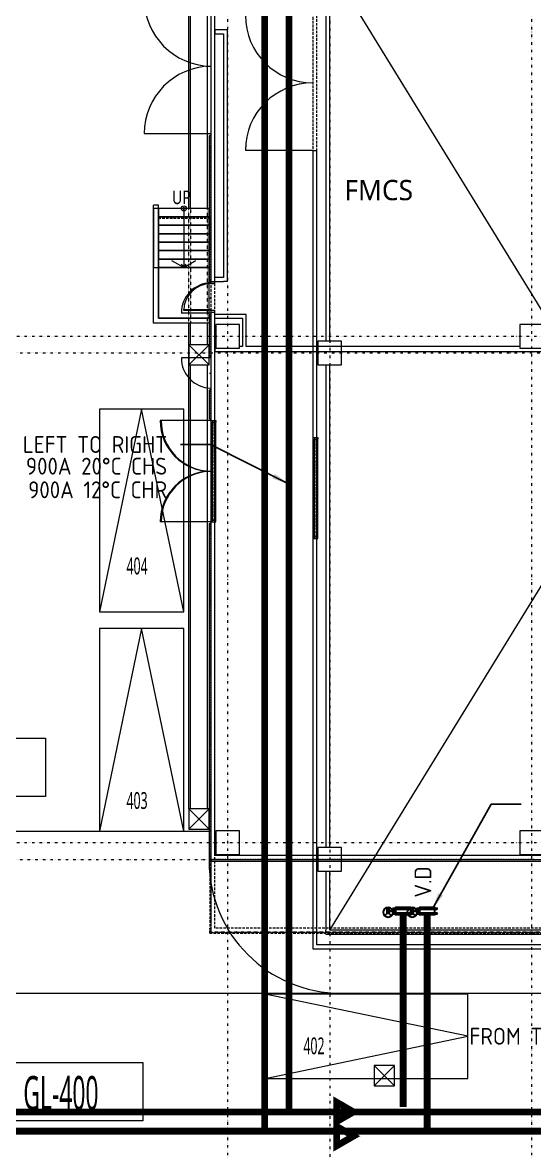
# Model space of a CAD drawing. Extents: x -168053 to 290600, y -560063 to 131745.
# Drawn here: x -9098 to 6061, y -8679 to 24785 of the extents above; entities that cross this region are included whole.
import ezdxf
from ezdxf.enums import TextEntityAlignment as Align

# ---------------------------------------------------------------- set-up
doc = ezdxf.new("R2010")
doc.units = 0
doc.header["$LTSCALE"] = 250
for name, pattern in [('H12PL1$0$DOTK0', [0.005, 0.0025, -0.0025]), ('H12PL1$0$DOTK1', [0.01, 0.005, -0.005]), ('H12PL1$0$HIDDEN', [0.4, 0.3, -0.1]), ('H12PL1$0$JJP_三點線', [0.9, 0.3, -0.15, 0, -0.15, 0, -0.15, 0, -0.15]), ('H12PL1$0$JJP_虛線(退縮線、投影線、地下室範圍、非屬本工程、圖面分區)', [0.45, 0.3, -0.15]), ('H12PL25$0$HIDDEN', [0.4, 0.3, -0.1]), ('H12PL25$0$JJP_三點線', [0.9, 0.3, -0.15, 0, -0.15, 0, -0.15, 0, -0.15]), ('H12PL25$0$JJP_虛線(退縮線、投影線、地下室範圍、非屬本工程、圖面分區)', [0.45, 0.3, -0.15])]:
    doc.linetypes.add(name, pattern=pattern)
for name, color, linetype in [('H12PL1$0$A-STRS', 252, 'Continuous'), ('H12PL1$0$A-TEXT', 252, 'Continuous'), ('H12PL1$0$A-WALL-EX', 252, 'Continuous'), ('H12PL1$0$A-WALL-IN', 252, 'Continuous'), ('H12PL1$0$A-ZONE', 252, 'Continuous'), ('H12PL1$0$Door', 252, 'Continuous'), ('H12PL1$0$L10_14_HYOKI', 252, 'Continuous'), ('H12PL1$0$L10_14_LEVEL', 252, 'Continuous'), ('H12PL1$0$L10_14_PKG', 252, 'Continuous'), ('H12PL1$0$L10_14_PKG-NN', 252, 'Continuous'), ('H12PL1$0$L10_14_SIAGE1', 252, 'Continuous'), ('H12PL1$0$L10_14_SIAGE2', 252, 'Continuous'), ('H12PL1$0$L10_14_SITE', 252, 'Continuous'), ('H12PL1$0$L10_14_SUGATA3', 252, 'Continuous'), ('H12PL1$0$L10_14_SUGATA4', 252, 'Continuous'), ('H12PL1$0$L10_14_SUGATAD', 252, 'Continuous'), ('H12PL1$0$L10_14_TATEGU1', 252, 'Continuous'), ('H12PL1$0$L10_14_TATEGU3', 252, 'Continuous'), ('H12PL1$0$S-COL', 252, 'Continuous'), ('H12PL1$0$S-GRID', 252, 'Continuous'), ('H12PL1$0$S-SLAB-SHOW', 252, 'Continuous'), ('H12PL1$0$Window', 252, 'Continuous'), ('H12PL25$0$A-OBJE-2D', 252, 'Continuous'), ('H12PL25$0$A-WALL-EX', 252, 'Continuous'), ('H12PL25$0$A-WALL-IN', 252, 'Continuous'), ('H12PL25$0$Door', 252, 'Continuous'), ('H12PL25$0$S-COL', 252, 'Continuous'), ('H12PL25$0$S-GRID', 252, 'Continuous'), ('H12PL25$0$Window', 252, 'Continuous'), ('XFM2P25-200K$0$$0$M-PIPE-TEXT', 3, 'Continuous'), ('XFM2P25-200K$0$$0$M-PIPE-TEXT-ARROR', 91, 'Continuous'), ('XFM2P25-200K$0$M-PIPE-CHWR13', 94, 'Continuous'), ('XFM2P25-200K$0$M-PIPE-CHWS12', 130, 'Continuous'), ('XFM2P25-200K$0$U-PCW-V', 2, 'Continuous')]:
    doc.layers.add(name, color=color, linetype=linetype)
doc.styles.add('H12PL1$0$Standard', font='', dxfattribs={"width": 0.8})
doc.styles.add('XFM2P25-200K$0$$0$aa-txt', font='isocp.shx', dxfattribs={"bigfont": 'chineset.shx'})
doc.styles.get('H12PL1$0$Standard').set_extended_font_data('Microsoft JhengHei')
doc.dimstyles.new('XFM2P25-200K$0$$0$adim-200', dxfattribs={"dimscale": 200, "dimtxt": 0.3, "dimasz": 2.5, "dimexe": 0.1, "dimexo": 0.5, "dimgap": 0.15, "dimtad": 0, "dimdec": 4, "dimzin": 3, "dimdsep": 46, "dimtxsty": 'XFM2P25-200K$0$$0$aa-txt', "dimcen": 2.5, "dimclrd": 256, "dimclre": 256, "dimclrt": 256, "dimadec": 0, "dimazin": 0, "dimtfac": 1, "dimtdec": 4, "dimtmove": 0, "dimatfit": 3, "dimfxl": 1, "dimtolj": 1, "dimtzin": 0, "dimarcsym": 0})

# ---------------------------------------------------------------- blocks, each defined once
blk = doc.blocks.new('XFM2P25-200K$0$BV-16-P')
at = {"layer": 'XFM2P25-200K$0$U-PCW-V'}
for p, q in [((-2.6, 54.1), (6.4, 45)), ((-2.6, 35.3), (6.4, 44.3)), ((-1.9, 54.8), (7, 45.8)), ((-1.9, 34.6), (7, 43.5)), ((3.8, 47.6), (3.8, 41.7)), ((4.8, 48), (17.7, 48)), ((4.8, 41.3), (17.7, 41.3)), ((21.7, 45.2), (9.1, 45.2)), ((21.7, 44.2), (9.1, 44.2)), ((10, 30.8), (10, 41.3)), ((12.9, 31.7), (12.9, 41.3)), ((17.7, 45.2), (17.7, 48)), ((17.7, 41.3), (17.7, 44.2)), ((16.6, 21.6), (6.4, 21.6)), ((10, 21.6), (10, 29.8)), ((12.9, 21.6), (12.9, 30.6)), ((16.6, -21.6), (6.4, -21.6)), ((10.1, -22.8), (10.1, -21.9)), ((12.4, -23.1), (10.5, -23.1)), ((10.8, -22.8), (10.8, -21.9)), ((12.1, -22.8), (12.1, -21.9)), ((12.8, -22.8), (12.8, -21.9))]:
    blk.add_line(p, q, dxfattribs=at)
for points in [[(2.7, -22.9), (0, -22.9), (0, 22.9), (2.7, 22.9)], [(6.4, -29.8), (2.7, -29.8), (2.7, 29.8), (6.4, 29.8), (6.4, -29.8)], [(16.6, -29.8), (20.2, -29.8), (20.2, 29.8), (16.6, 29.8), (16.6, -29.8)], [(20.2, -22.9), (22.9, -22.9), (22.9, 22.9), (20.2, 22.9)]]:
    blk.add_lwpolyline(points, dxfattribs=at)
for radius in [15, 14, 1.4, 0.849]:
    blk.add_circle((7.8, 44.7), radius, dxfattribs=at)
for centre, radius, start, end in [((9.8, -21.9), 0.342, 12.6804, 90), ((10.5, -21.9), 0.342, 12.6804, 167.3196), ((10.5, -22.7), 0.342, 192.6804, 347.3196), ((11.5, -22.6), 0.967, 46.3972, 133.6028), ((11.5, -22.1), 0.967, 226.3972, 313.6028), ((12.4, -21.9), 0.342, 12.6804, 167.3196), ((12.4, -22.7), 0.342, 192.6804, 347.3196), ((13.1, -21.9), 0.342, 90, 167.3196)]:
    blk.add_arc(centre, radius, start, end, dxfattribs=at)
blk = doc.blocks.new('H12PL25')
at = {"layer": 'H12PL25$0$A-OBJE-2D', "lineweight": 0}
for p, q in [((0, -2100), (17550, 26490)), ((17550, -2100), (0, 26490))]:
    blk.add_line(p, q, dxfattribs=at)
at = {"layer": 'H12PL25$0$A-WALL-EX', "linetype": 'H12PL25$0$JJP_虛線(退縮線、投影線、地下室範圍、非屬本工程、圖面分區)', "lineweight": 0}
for p, q in [((-500, 82879.97), (-500, -2529.97)), ((-500, -2529.97), (-500, -2649.97)), ((-500, -2649.97), (-380, -2649.97)), ((-380, -2649.97), (17500, -2649.97))]:
    blk.add_line(p, q, dxfattribs=at)
at = {"layer": 'H12PL25$0$A-WALL-EX', "lineweight": 0}
for p, q in [((-500, 21000), (-385, 21000)), ((-385, 21000), (-380, 21000)), ((-500, 12500), (-380, 12500)), ((-500, 12500), (-500, 9500)), ((-380, 9500), (-380, 12500)), ((-500, 9500), (-380, 9500))]:
    blk.add_line(p, q, dxfattribs=at)
at = {"layer": 'H12PL25$0$A-WALL-EX', "linetype": 'H12PL25$0$JJP_虛線(退縮線、投影線、地下室範圍、非屬本工程、圖面分區)', "lineweight": 0, "flags": 128}
for points in [[(-500.03, 83000), (-500.03, -2650)], [(-380, -2529.97), (-380, 82879.97)], [(-500.03, -2650), (-500, -2650)], [(-500, -2650), (17500, -2650)], [(17500, -2529.97), (-380, -2529.97)]]:
    blk.add_lwpolyline(points, dxfattribs=at)
at = {"layer": 'H12PL25$0$A-WALL-EX', "lineweight": 0, "flags": 128}
for points in [[(-500, 21000), (-500, 12500)], [(-380, 12500), (-380, 21000)], [(-500, 9500), (-500, -2650)], [(-380, -2530), (-380, 9500)], [(-500, -2650), (-380, -2650)], [(17500, -2530), (-380, -2530)], [(-380, -2650), (17500, -2650)]]:
    blk.add_lwpolyline(points, dxfattribs=at)
at = {"layer": 'H12PL25$0$A-WALL-IN', "lineweight": 0, "flags": 128}
for points in [[(-112.5, 26490), (-112.5, 15350)], [(0, 15350), (0, 26490)], [(-112.5, 14650), (-112.5, 350)], [(0, 350), (0, 14650)], [(-112.5, -350), (-112.5, -2100)], [(0, -2100), (0, -350)], [(-112.5, -2212.5), (-112.5, -2100)], [(-112.5, -2212.5), (17550, -2212.5)], [(17550, -2100), (0, -2100)]]:
    blk.add_lwpolyline(points, dxfattribs=at)
at = {"layer": 'H12PL25$0$Door', "lineweight": 0}
for p, q in [((-500, 21000), (-2500, 21000)), ((-500, 21000), (-385, 21000)), ((-500, 21000), (-385, 21000)), ((-385, 21000), (-380, 21000))]:
    blk.add_line(p, q, dxfattribs=at)
for centre, start, end in [((-500, 25000), 180, 270), ((-500, 21000), 90, 180)]:
    blk.add_arc(centre, 2000, start, end, dxfattribs=at)
at = {"layer": 'H12PL25$0$S-COL', "lineweight": 0, "flags": 128}
for points in [[(-350, 14650), (350, 14650), (350, 15350), (-350, 15350)], [(-350, -350), (350, -350), (350, 350), (-350, 350)]]:
    blk.add_lwpolyline(points, close=True, dxfattribs=at)
at = {"layer": 'H12PL25$0$S-GRID', "linetype": 'H12PL25$0$JJP_三點線', "lineweight": 0}
for p, q in [((0, 128250), (0, -28000)), ((-29000, 15000), (289600, 15000)), ((-29000, 0), (289600, 0))]:
    blk.add_line(p, q, dxfattribs=at)
at = {"layer": 'H12PL25$0$Window', "lineweight": 0}
for p, q in [((-450, 12500), (-350, 12500)), ((-450, 12500), (-450, 12450)), ((-450, 9550), (-450, 12450)), ((-450, 12450), (-350, 12450)), ((-350, 12500), (-350, 12450)), ((-350, 9550), (-350, 12450)), ((-450, 9550), (-350, 9550)), ((-450, 9500), (-450, 9550)), ((-450, 9500), (-350, 9500)), ((-350, 9500), (-350, 9550))]:
    blk.add_line(p, q, dxfattribs=at)
at = {"layer": 'H12PL25$0$Window', "linetype": 'H12PL25$0$HIDDEN', "lineweight": 0}
blk.add_line((-400, 9550), (-400, 12450), dxfattribs=at)
blk = doc.blocks.new('H12PL1')
at = {"layer": 'H12PL1$0$A-STRS', "lineweight": 0}
for p, q in [((-2200, 18785), (-2200, 17035)), ((-2050, 18785), (-2200, 18785)), ((-2050, 17035), (-2050, 18785)), ((-2050, 18785), (-2050, 17035)), ((-550, 18785), (-2050, 18785)), ((-550, 18785), (-2050, 18785)), ((-2050, 18785), (-2050, 18535)), ((-1300, 18785), (-1300, 18535)), ((-550, 17035), (-550, 18785)), ((-550, 18535), (-550, 18785)), ((-2050, 18535), (-550, 18535)), ((-550, 18535), (-2050, 18535)), ((-2050, 18535), (-2050, 18285)), ((-1300, 18535), (-1300, 17285)), ((-550, 18285), (-550, 18535)), ((-2050, 18285), (-550, 18285)), ((-550, 18285), (-2050, 18285)), ((-2050, 18285), (-2050, 18035)), ((-550, 18035), (-550, 18285)), ((-2050, 18035), (-550, 18035)), ((-550, 18035), (-2050, 18035)), ((-2050, 18035), (-2050, 17785)), ((-2050, 17785), (-550, 17785)), ((-550, 17785), (-2050, 17785)), ((-2050, 17785), (-2050, 17535)), ((-550, 17785), (-550, 18035)), ((-550, 17535), (-550, 17785)), ((-2050, 17535), (-550, 17535)), ((-550, 17535), (-2050, 17535)), ((-2050, 17535), (-2050, 17285)), ((-550, 17285), (-550, 17535)), ((-2050, 17285), (-550, 17285)), ((-550, 17285), (-2050, 17285)), ((-2050, 17285), (-2050, 17035)), ((-1375, 17135), (-1300, 17035)), ((-1300, 17285), (-1300, 17035)), ((-1300, 17035), (-1225, 17135)), ((-550, 17035), (-550, 17285)), ((-2200, 17035), (-2050, 17035)), ((-2050, 17035), (-550, 17035)), ((-2050, 17035), (-550, 17035))]:
    blk.add_line(p, q, dxfattribs=at)
at = {"layer": 'H12PL1$0$A-STRS', "linetype": 'H12PL1$0$JJP_虛線(退縮線、投影線、地下室範圍、非屬本工程、圖面分區)', "lineweight": 0}
blk.add_line((-2050, 18495.61), (-550, 18495.61), dxfattribs=at)
at = {"layer": 'H12PL1$0$A-STRS', "lineweight": 0, "flags": 128}
blk.add_lwpolyline([(-1325, 18785, 1), (-1275, 18785, 1)], format="xyb", close=True, dxfattribs=at)
at = {"layer": 'H12PL1$0$A-WALL-EX', "linetype": 'H12PL1$0$JJP_虛線(退縮線、投影線、地下室範圍、非屬本工程、圖面分區)', "lineweight": 0}
for p, q in [((-500, 82879.97), (-500, -2529.97)), ((-500, -2529.97), (-500, -2649.97)), ((-500, -2649.97), (-380, -2649.97)), ((-380, -2649.97), (17500, -2649.97))]:
    blk.add_line(p, q, dxfattribs=at)
at = {"layer": 'H12PL1$0$A-WALL-EX', "lineweight": 0}
for p, q in [((-500, 16610), (-380, 16610)), ((-500, 15710), (-380, 15710)), ((-500, 12500), (-500, 9500)), ((-380, 9500), (-380, 12500))]:
    blk.add_line(p, q, dxfattribs=at)
at = {"layer": 'H12PL1$0$A-WALL-EX', "linetype": 'H12PL1$0$JJP_虛線(退縮線、投影線、地下室範圍、非屬本工程、圖面分區)', "lineweight": 0, "flags": 128}
for points in [[(-500.03, 83000), (-500.03, -2650)], [(-380, -2529.97), (-380, 82879.97)], [(-530, -500), (-380, -500)], [(-530, -500), (-530, -2530)], [(-500, -500), (-380, -500)], [(-500, -500), (-500, -2650)], [(-380, -2530), (-380, -500)], [(-380, -2530), (-380, -500)], [(-530, -2680), (-530, -2530)], [(-500.03, -2650), (-500, -2650)], [(-500, -2650), (17500, -2650)], [(-500, -2650), (-380, -2650)], [(17500, -2529.97), (-380, -2529.97)], [(17500, -2530), (-380, -2530)], [(17500, -2530), (-380, -2530)], [(-380, -2650), (17500, -2650)], [(-530, -2680), (17500, -2680)]]:
    blk.add_lwpolyline(points, dxfattribs=at)
at = {"layer": 'H12PL1$0$A-WALL-EX', "lineweight": 0, "flags": 128}
for points in [[(-500, 30550), (-500, 16610)], [(-380, 16610), (-380, 30550)], [(-500, 15710), (-500, 12500)], [(-380, 12500), (-380, 15710)], [(-500, 9500), (-500, -500)], [(-380, -380), (-380, 9500)], [(-500, -500), (-380, -500)], [(12500, -380), (-380, -380)], [(-380, -500), (12500, -500)]]:
    blk.add_lwpolyline(points, dxfattribs=at)
at = {"layer": 'H12PL1$0$A-WALL-IN', "lineweight": 0}
blk.add_line((-380, 24074.5), (-380, 23961.5), dxfattribs=at)
at = {"layer": 'H12PL1$0$A-WALL-IN', "lineweight": 0, "flags": 128}
for points in [[(-125, 24074.5), (-380, 24074.5)], [(-380, 23961.5), (-125, 23961.5)], [(0, 24074.5), (-125, 24074.5)], [(-125, 23961.5), (-125, 16737.5)], [(0, 16624.5), (0, 24074.5)], [(-125, 16737.5), (-380, 16737.5)], [(-380, 16624.5), (-380, 16737.5)], [(-380, 16624.5), (-125, 16624.5)], [(0, 16624.5), (-125, 16624.5)], [(437.5, 15645), (-380, 15645)], [(-380, 15532), (-380, 15645)], [(-380, 15532), (437.5, 15532)], [(550.5, 15645), (437.5, 15645)], [(437.5, 15532), (437.5, 14700)], [(550.5, 14700), (550.5, 15645)], [(-350, 14700), (-380.5, 14700)], [(-380.5, 14700), (-380.5, 14550)], [(-380.5, 14550), (16600, 14550)], [(437.5, 14700), (350, 14700)], [(8650, 14700), (550.5, 14700)]]:
    blk.add_lwpolyline(points, dxfattribs=at)
at = {"layer": 'H12PL1$0$Door', "lineweight": 0}
for p, q in [((-500, 16610), (-500, 16560)), ((-380, 16610), (-500, 16610)), ((-500, 16560), (-380, 16560)), ((-380, 16560), (-380, 16610)), ((-1300, 15760), (-1300, 15790)), ((-1300, 15790), (-500, 15790)), ((-500, 15760), (-1300, 15760)), ((-500, 15790), (-500, 15760)), ((-500, 15760), (-500, 15710)), ((-380, 15760), (-500, 15760)), ((-380, 15710), (-380, 15760)), ((-500, 15710), (-380, 15710)), ((-500, 12500), (-2000, 12500)), ((-500, 12500), (-385, 12500)), ((-500, 12500), (-385, 12500)), ((-385, 12500), (-380, 12500)), ((-500, 9500), (-2000, 9500)), ((-500, 9500), (-385, 9500)), ((-500, 9500), (-385, 9500)), ((-385, 9500), (-380, 9500))]:
    blk.add_line(p, q, dxfattribs=at)
for centre, radius, start, end in [((-500, 15760), 800, 90, 180), ((-500, 12500), 1500, 180, 270), ((-500, 9500), 1500, 90, 180)]:
    blk.add_arc(centre, radius, start, end, dxfattribs=at)
at = {"layer": 'H12PL1$0$L10_14_HYOKI', "lineweight": 0, "flags": 128}
blk.add_lwpolyline([(-1300, 18785), (-1300, 17035), (-950, 17235), (-1300, 17035), (-1650, 17235)], dxfattribs=at)
at = {"layer": 'H12PL1$0$L10_14_HYOKI', "lineweight": 0}
blk.add_circle((-1300, 18785), 75, dxfattribs=at)
at = {"layer": 'H12PL1$0$L10_14_LEVEL', "lineweight": 0, "flags": 128}
for points in [[(-9559.58, 3099.56), (-5397.41, 3099.56), (-5397.41, 1363.78), (-9559.58, 1363.78)], [(-6674.71, -6507.17), (-2512.53, -6507.17), (-2512.53, -8242.94), (-6674.71, -8242.94)]]:
    blk.add_lwpolyline(points, close=True, dxfattribs=at)
at = {"layer": 'H12PL1$0$L10_14_PKG', "lineweight": 0, "flags": 128}
for points in [[(-1300, 6840), (-2550, 12840), (-3800, 6840)], [(-1300, 340), (-2550, 6340), (-3800, 340)], [(1112.5, -6985), (7112.5, -5735), (1112.5, -4485)]]:
    blk.add_lwpolyline(points, dxfattribs=at)
for points in [[(-1300, 6840), (-1300, 12840), (-3800, 12840), (-3800, 6840)], [(-1300, 340), (-1300, 6340), (-3800, 6340), (-3800, 340)], [(1112.5, -6985), (7112.5, -6985), (7112.5, -4485), (1112.5, -4485)]]:
    blk.add_lwpolyline(points, close=True, dxfattribs=at)
at = {"layer": 'H12PL1$0$L10_14_SIAGE1', "lineweight": 0, "flags": 128}
blk.add_lwpolyline([(-450.4, -501.7), (-501.2, -501.7), (-501.2, -450.9)], dxfattribs=at)
at = {"layer": 'H12PL1$0$L10_14_SIAGE2', "lineweight": 0, "flags": 128}
for points in [[(-500, 20882.4), (-500, 20907.2)], [(-500, 20832.8), (-500, 20857.6)], [(-500, 20783.2), (-500, 20808)], [(-500, 20733.6), (-500, 20758.4)], [(-500, 20684), (-500, 20708.8)], [(-500, 20634.4), (-500, 20659.2)], [(-500, 20584.8), (-500, 20609.6)], [(-500, 20535.2), (-500, 20560)], [(-500, 20485.6), (-500, 20510.4)], [(-500, 20436), (-500, 20460.8)], [(-500, 20386.4), (-500, 20411.2)], [(-500, 20336.8), (-500, 20361.6)], [(-500, 20287.2), (-500, 20312)], [(-500, 20237.6), (-500, 20262.4)], [(-500, 20188), (-500, 20212.8)], [(-500, 20138.4), (-500, 20163.2)], [(-500, 20088.8), (-500, 20113.6)], [(-500, 20039.2), (-500, 20064)], [(-500, 19989.6), (-500, 20014.4)], [(-500, 19940), (-500, 19964.8)], [(-500, 19890.4), (-500, 19915.2)], [(-500, 19840.8), (-500, 19865.6)], [(-500, 19791.2), (-500, 19816)], [(-500, 19741.6), (-500, 19766.4)], [(-500, 19692), (-500, 19716.8)], [(-500, 19642.4), (-500, 19667.2)], [(-500, 19592.8), (-500, 19617.6)], [(-500, 19543.2), (-500, 19568)], [(-500, 19493.6), (-500, 19518.4)], [(-500, 19444), (-500, 19468.8)], [(-500, 19394.4), (-500, 19419.2)], [(-500, 19344.8), (-500, 19369.6)], [(-500, 19295.2), (-500, 19320)], [(-500, 19245.6), (-500, 19270.4)], [(-500, 19196), (-500, 19220.8)], [(-500, 19146.4), (-500, 19171.2)], [(-500, 19096.8), (-500, 19121.6)], [(-500, 19047.2), (-500, 19072)], [(-500, 18997.6), (-500, 19022.4)], [(-500, 18948), (-500, 18972.8)], [(-500, 18898.4), (-500, 18923.2)], [(-500, 18848.8), (-500, 18873.6)], [(-500, 18799.2), (-500, 18824)], [(-500, 18749.6), (-500, 18774.4)], [(-500, 18700), (-500, 18724.8)], [(-500, 18650.4), (-500, 18675.2)], [(-500, 18600.8), (-500, 18625.6)], [(-500, 18551.2), (-500, 18576)], [(-500, 18501.6), (-500, 18526.4)], [(-500, 18452), (-500, 18476.8)], [(-500, 18402.4), (-500, 18427.2)], [(-500, 18352.8), (-500, 18377.6)], [(-500, 18303.2), (-500, 18328)], [(-500, 18253.6), (-500, 18278.4)], [(-500, 18204), (-500, 18228.8)], [(-500, 18154.4), (-500, 18179.2)], [(-500, 18104.8), (-500, 18129.6)], [(-500, 18055.2), (-500, 18080)], [(-500, 18005.6), (-500, 18030.4)], [(-500, 17956), (-500, 17980.8)], [(-500, 17906.4), (-500, 17931.2)], [(-500, 17856.8), (-500, 17881.6)], [(-500, 17807.2), (-500, 17832)], [(-500, 17757.6), (-500, 17782.4)], [(-500, 17708), (-500, 17732.8)], [(-500, 17658.4), (-500, 17683.2)], [(-500, 17608.8), (-500, 17633.6)], [(-500, 17559.2), (-500, 17584)], [(-500, 17509.6), (-500, 17534.4)], [(-500, 17460), (-500, 17484.8)], [(-500, 17410.4), (-500, 17435.2)], [(-500, 17360.8), (-500, 17385.6)], [(-500, 17311.2), (-500, 17336)], [(-500, 17261.6), (-500, 17286.4)], [(-500, 17212), (-500, 17236.8)], [(-500, 17162.4), (-500, 17187.2)], [(-500, 17112.8), (-500, 17137.6)], [(-500, 17063.2), (-500, 17088)], [(-500, 17013.6), (-500, 17038.4)], [(-500, 16964), (-500, 16988.8)], [(-500, 16914.4), (-500, 16939.2)], [(-500, 16864.8), (-500, 16889.6)], [(-500, 16815.2), (-500, 16840)], [(-500, 16765.6), (-500, 16790.4)], [(-500, 16716), (-500, 16740.8)], [(-500, 16666.4), (-500, 16691.2)], [(-500, 15575.2), (-500, 15600)], [(-500, 15525.6), (-500, 15550.4)], [(-500, 15476), (-500, 15500.8)], [(-500, 15426.4), (-500, 15451.2)], [(-500, 15376.8), (-500, 15401.6)], [(-500, 15327.2), (-500, 15352)], [(-500, 15277.6), (-500, 15302.4)], [(-500, 15228), (-500, 15252.8)], [(-500, 15178.4), (-500, 15203.2)], [(-500, 15128.8), (-500, 15153.6)], [(-500, 15079.2), (-500, 15104)], [(-500, 15029.6), (-500, 15054.4)], [(-500, 14980), (-500, 15004.8)], [(-500, 14930.4), (-500, 14955.2)], [(-500, 14880.8), (-500, 14905.6)], [(-500, 14831.2), (-500, 14856)], [(-500, 14781.6), (-500, 14806.4)], [(-500, 14732), (-500, 14756.8)], [(-500, 14682.4), (-500, 14707.2)], [(-500, 14632.8), (-500, 14657.6)], [(-500, 14583.2), (-500, 14608)], [(-500, 14533.6), (-500, 14558.4)], [(-500, 14484), (-500, 14508.8)], [(-500, 14434.4), (-500, 14459.2)], [(-500, 13343.2), (-500, 13368)], [(-500, 13293.6), (-500, 13318.4)], [(-500, 13244), (-500, 13268.8)], [(-500, 13194.4), (-500, 13219.2)], [(-500, 13144.8), (-500, 13169.6)], [(-500, 13095.2), (-500, 13120)], [(-500, 13045.6), (-500, 13070.4)], [(-500, 12996), (-500, 13020.8)], [(-500, 12946.4), (-500, 12971.2)], [(-500, 12896.8), (-500, 12921.6)], [(-500, 12847.2), (-500, 12872)], [(-500, 12797.6), (-500, 12822.4)], [(-500, 12748), (-500, 12772.8)], [(-500, 12698.4), (-500, 12723.2)], [(-500, 12648.8), (-500, 12673.6)], [(-500, 12599.2), (-500, 12624)], [(-500, 12549.6), (-500, 12574.4)], [(-500, 9395.4), (-500, 9420.2)], [(-500, 9345.8), (-500, 9370.6)], [(-500, 9296.2), (-500, 9321)], [(-500, 9246.6), (-500, 9271.4)], [(-500, 9197), (-500, 9221.8)], [(-500, 9147.4), (-500, 9172.2)], [(-500, 9097.8), (-500, 9122.6)], [(-500, 9048.2), (-500, 9073)], [(-500, 8998.6), (-500, 9023.4)], [(-500, 8949), (-500, 8973.8)], [(-500, 8899.4), (-500, 8924.2)], [(-500, 8849.8), (-500, 8874.6)], [(-500, 8800.2), (-500, 8825)], [(-500, 8750.6), (-500, 8775.4)], [(-500, 8701), (-500, 8725.8)], [(-500, 8651.4), (-500, 8676.2)], [(-500, 8601.8), (-500, 8626.6)], [(-500, 8552.2), (-500, 8577)], [(-500, 8502.6), (-500, 8527.4)], [(-500, 8453), (-500, 8477.8)], [(-500, 8403.4), (-500, 8428.2)], [(-500, 8353.8), (-500, 8378.6)], [(-500, 8304.2), (-500, 8329)], [(-500, 8254.6), (-500, 8279.4)], [(-500, 8205), (-500, 8229.8)], [(-500, 8155.4), (-500, 8180.2)], [(-500, 8105.8), (-500, 8130.6)], [(-500, 8056.2), (-500, 8081)], [(-500, 8006.6), (-500, 8031.4)], [(-500, 7957), (-500, 7981.8)], [(-500, 7907.4), (-500, 7932.2)], [(-500, 7857.8), (-500, 7882.6)], [(-500, 7808.2), (-500, 7833)], [(-500, 7758.6), (-500, 7783.4)], [(-500, 7709), (-500, 7733.8)], [(-500, 7659.4), (-500, 7684.2)], [(-500, 7609.8), (-500, 7634.6)], [(-500, 7560.2), (-500, 7585)], [(-500, 7510.6), (-500, 7535.4)], [(-500, 7461), (-500, 7485.8)], [(-500, 7411.4), (-500, 7436.2)], [(-500, 7361.8), (-500, 7386.6)], [(-500, 7312.2), (-500, 7337)], [(-500, 7262.6), (-500, 7287.4)], [(-500, 7213), (-500, 7237.8)], [(-500, 7163.4), (-500, 7188.2)], [(-500, 7113.8), (-500, 7138.6)], [(-500, 7064.2), (-500, 7089)], [(-500, 7014.6), (-500, 7039.4)], [(-500, 6965), (-500, 6989.8)], [(-500, 6915.4), (-500, 6940.2)], [(-500, 6865.8), (-500, 6890.6)], [(-500, 6816.2), (-500, 6841)], [(-500, 6766.6), (-500, 6791.4)], [(-500, 6717), (-500, 6741.8)], [(-500, 6667.4), (-500, 6692.2)], [(-500, 6617.8), (-500, 6642.6)], [(-500, 6568.2), (-500, 6593)], [(-500, 6518.6), (-500, 6543.4)], [(-500, 6469), (-500, 6493.8)], [(-500, 6419.4), (-500, 6444.2)], [(-500, 6369.8), (-500, 6394.6)], [(-500, 6320.2), (-500, 6345)], [(-500, 6270.6), (-500, 6295.4)], [(-500, 6221), (-500, 6245.8)], [(-500, 6171.4), (-500, 6196.2)], [(-500, 6121.8), (-500, 6146.6)], [(-500, 6072.2), (-500, 6097)], [(-500, 6022.6), (-500, 6047.4)], [(-500, 5973), (-500, 5997.8)], [(-500, 5923.4), (-500, 5948.2)], [(-500, 5873.8), (-500, 5898.6)], [(-500, 5824.2), (-500, 5849)], [(-500, 5774.6), (-500, 5799.4)], [(-500, 5725), (-500, 5749.8)], [(-500, 5675.4), (-500, 5700.2)], [(-500, 5625.8), (-500, 5650.6)], [(-500, 5576.2), (-500, 5601)], [(-500, 5526.6), (-500, 5551.4)], [(-500, 5477), (-500, 5501.8)], [(-500, 5427.4), (-500, 5452.2)], [(-500, 5377.8), (-500, 5402.6)], [(-500, 5328.2), (-500, 5353)], [(-500, 5278.6), (-500, 5303.4)], [(-500, 5229), (-500, 5253.8)], [(-500, 5179.4), (-500, 5204.2)], [(-500, 5129.8), (-500, 5154.6)], [(-500, 5080.2), (-500, 5105)], [(-500, 5030.6), (-500, 5055.4)], [(-500, 4981), (-500, 5005.8)], [(-500, 4931.4), (-500, 4956.2)], [(-500, 4881.8), (-500, 4906.6)], [(-500, 4832.2), (-500, 4857)], [(-500, 4782.6), (-500, 4807.4)], [(-500, 4733), (-500, 4757.8)], [(-500, 4683.4), (-500, 4708.2)], [(-500, 4633.8), (-500, 4658.6)], [(-500, 4584.2), (-500, 4609)], [(-500, 4534.6), (-500, 4559.4)], [(-500, 4485), (-500, 4509.8)], [(-500, 4435.4), (-500, 4460.2)], [(-500, 4385.8), (-500, 4410.6)], [(-500, 4336.2), (-500, 4361)], [(-500, 4286.6), (-500, 4311.4)], [(-500, 4237), (-500, 4261.8)], [(-500, 4187.4), (-500, 4212.2)], [(-500, 4137.8), (-500, 4162.6)], [(-500, 4088.2), (-500, 4113)], [(-500, 4038.6), (-500, 4063.4)], [(-500, 3989), (-500, 4013.8)], [(-500, 3939.4), (-500, 3964.2)], [(-500, 3889.8), (-500, 3914.6)], [(-500, 3840.2), (-500, 3865)], [(-500, 3790.6), (-500, 3815.4)], [(-500, 3741), (-500, 3765.8)], [(-500, 3691.4), (-500, 3716.2)], [(-500, 3641.8), (-500, 3666.6)], [(-500, 3592.2), (-500, 3617)], [(-500, 3542.6), (-500, 3567.4)], [(-500, 3493), (-500, 3517.8)], [(-500, 3443.4), (-500, 3468.2)], [(-500, 3393.8), (-500, 3418.6)], [(-500, 3344.2), (-500, 3369)], [(-500, 3294.6), (-500, 3319.4)], [(-500, 3245), (-500, 3269.8)], [(-500, 3195.4), (-500, 3220.2)], [(-500, 3145.8), (-500, 3170.6)], [(-500, 3096.2), (-500, 3121)], [(-500, 3046.6), (-500, 3071.4)], [(-500, 2997), (-500, 3021.8)], [(-500, 2947.4), (-500, 2972.2)], [(-500, 2897.8), (-500, 2922.6)], [(-500, 2848.2), (-500, 2873)], [(-500, 2798.6), (-500, 2823.4)], [(-500, 2749), (-500, 2773.8)], [(-500, 2699.4), (-500, 2724.2)], [(-500, 2649.8), (-500, 2674.6)], [(-500, 2600.2), (-500, 2625)], [(-500, 2550.6), (-500, 2575.4)], [(-500, 2501), (-500, 2525.8)], [(-500, 2451.4), (-500, 2476.2)], [(-500, 2401.8), (-500, 2426.6)], [(-500, 2352.2), (-500, 2377)], [(-500, 2302.6), (-500, 2327.4)], [(-500, 2253), (-500, 2277.8)], [(-500, 2203.4), (-500, 2228.2)], [(-500, 2153.8), (-500, 2178.6)], [(-500, 2104.2), (-500, 2129)], [(-500, 2054.6), (-500, 2079.4)], [(-500, 2005), (-500, 2029.8)], [(-500, 1955.4), (-500, 1980.2)], [(-500, 1905.8), (-500, 1930.6)], [(-500, 1856.2), (-500, 1881)], [(-500, 1806.6), (-500, 1831.4)], [(-500, 1757), (-500, 1781.8)], [(-500, 1707.4), (-500, 1732.2)], [(-500, 1657.8), (-500, 1682.6)], [(-500, 1608.2), (-500, 1633)], [(-500, 1558.6), (-500, 1583.4)], [(-500, 1509), (-500, 1533.8)], [(-500, 1459.4), (-500, 1484.2)], [(-500, 1409.8), (-500, 1434.6)], [(-500, 1360.2), (-500, 1385)], [(-500, 1310.6), (-500, 1335.4)], [(-500, 1261), (-500, 1285.8)], [(-500, 1211.4), (-500, 1236.2)], [(-500, 1161.8), (-500, 1186.6)], [(-500, 1112.2), (-500, 1137)], [(-500, 1062.6), (-500, 1087.4)], [(-500, 1013), (-500, 1037.8)], [(-500, 963.4), (-500, 988.2)], [(-500, 913.8), (-500, 938.6)], [(-500, 864.2), (-500, 889)], [(-500, 814.6), (-500, 839.4)], [(-500, 765), (-500, 789.8)], [(-500, 715.4), (-500, 740.2)], [(-500, 665.8), (-500, 690.6)], [(-500, 616.2), (-500, 641)], [(-500, 566.6), (-500, 591.4)], [(-500, 517), (-500, 541.8)], [(-500, 467.4), (-500, 492.2)], [(-500, 417.8), (-500, 442.6)], [(-500, 368.2), (-500, 393)], [(-500, 318.6), (-500, 343.4)], [(-500, 269), (-500, 293.8)], [(-500, 219.4), (-500, 244.2)], [(-500, 169.8), (-500, 194.6)], [(-500, 120.2), (-500, 145)], [(-500, 70.6), (-500, 95.4)], [(-500, 21), (-500, 45.8)], [(-500, -28.6), (-500, -3.8)], [(-500, -78.2), (-500, -53.4)], [(-500, -127.8), (-500, -103)], [(-500, -177.4), (-500, -152.6)], [(-500, -227), (-500, -202.2)], [(-500, -276.6), (-500, -251.8)], [(-500, -326.2), (-500, -301.4)], [(-500, -375.8), (-500, -351)], [(-500, -425.4), (-500, -400.6)], [(-500, -475), (-500, -450.2)], [(-450.4, -500), (-475.2, -500)], [(-400.8, -500), (-425.6, -500)], [(-351.2, -500), (-376, -500)], [(-301.6, -500), (-326.4, -500)], [(-252, -500), (-276.8, -500)], [(-202.4, -500), (-227.2, -500)], [(-152.8, -500), (-177.6, -500)], [(-103.2, -500), (-128, -500)], [(-53.6, -500), (-78.4, -500)], [(-4, -500), (-28.8, -500)], [(45.6, -500), (20.8, -500)], [(95.2, -500), (70.4, -500)], [(144.8, -500), (120, -500)], [(194.4, -500), (169.6, -500)], [(244, -500), (219.2, -500)], [(293.6, -500), (268.8, -500)], [(343.2, -500), (318.4, -500)], [(392.8, -500), (368, -500)], [(442.4, -500), (417.6, -500)], [(492, -500), (467.2, -500)], [(541.6, -500), (516.8, -500)], [(591.2, -500), (566.4, -500)], [(640.8, -500), (616, -500)], [(690.4, -500), (665.6, -500)], [(740, -500), (715.2, -500)], [(789.6, -500), (764.8, -500)], [(839.2, -500), (814.4, -500)], [(888.8, -500), (864, -500)], [(938.4, -500), (913.6, -500)], [(988, -500), (963.2, -500)], [(1037.6, -500), (1012.8, -500)], [(1087.2, -500), (1062.4, -500)], [(1136.8, -500), (1112, -500)], [(1186.4, -500), (1161.6, -500)], [(1236, -500), (1211.2, -500)], [(1285.6, -500), (1260.8, -500)], [(1335.2, -500), (1310.4, -500)], [(1384.8, -500), (1360, -500)], [(1434.4, -500), (1409.6, -500)], [(1484, -500), (1459.2, -500)], [(1533.6, -500), (1508.8, -500)], [(1583.2, -500), (1558.4, -500)], [(1632.8, -500), (1608, -500)], [(1682.4, -500), (1657.6, -500)], [(1732, -500), (1707.2, -500)], [(1781.6, -500), (1756.8, -500)], [(1831.2, -500), (1806.4, -500)], [(1880.8, -500), (1856, -500)], [(1930.4, -500), (1905.6, -500)], [(1980, -500), (1955.2, -500)], [(2029.6, -500), (2004.8, -500)], [(2079.2, -500), (2054.4, -500)], [(2128.8, -500), (2104, -500)], [(2178.4, -500), (2153.6, -500)], [(2228, -500), (2203.2, -500)], [(2277.6, -500), (2252.8, -500)], [(2327.2, -500), (2302.4, -500)], [(2376.8, -500), (2352, -500)], [(2426.4, -500), (2401.6, -500)], [(2476, -500), (2451.2, -500)], [(2525.6, -500), (2500.8, -500)], [(2575.2, -500), (2550.4, -500)], [(2624.8, -500), (2600, -500)], [(2674.4, -500), (2649.6, -500)], [(2724, -500), (2699.2, -500)], [(2773.6, -500), (2748.8, -500)], [(2823.2, -500), (2798.4, -500)], [(2872.8, -500), (2848, -500)], [(2922.4, -500), (2897.6, -500)], [(2972, -500), (2947.2, -500)], [(3021.6, -500), (2996.8, -500)], [(3071.2, -500), (3046.4, -500)], [(3120.8, -500), (3096, -500)], [(3170.4, -500), (3145.6, -500)], [(3220, -500), (3195.2, -500)], [(3269.6, -500), (3244.8, -500)], [(3319.2, -500), (3294.4, -500)], [(3368.8, -500), (3344, -500)], [(3418.4, -500), (3393.6, -500)], [(3468, -500), (3443.2, -500)], [(3517.6, -500), (3492.8, -500)], [(3567.2, -500), (3542.4, -500)], [(3616.8, -500), (3592, -500)], [(3666.4, -500), (3641.6, -500)], [(3716, -500), (3691.2, -500)], [(3765.6, -500), (3740.8, -500)], [(3815.2, -500), (3790.4, -500)], [(3864.8, -500), (3840, -500)], [(3914.4, -500), (3889.6, -500)], [(3964, -500), (3939.2, -500)], [(4013.6, -500), (3988.8, -500)], [(4063.2, -500), (4038.4, -500)], [(4112.8, -500), (4088, -500)], [(4162.4, -500), (4137.6, -500)], [(4212, -500), (4187.2, -500)], [(4261.6, -500), (4236.8, -500)], [(4311.2, -500), (4286.4, -500)], [(4360.8, -500), (4336, -500)], [(4410.4, -500), (4385.6, -500)], [(4460, -500), (4435.2, -500)], [(4509.6, -500), (4484.8, -500)], [(4559.2, -500), (4534.4, -500)], [(4608.8, -500), (4584, -500)], [(4658.4, -500), (4633.6, -500)], [(4708, -500), (4683.2, -500)], [(4757.6, -500), (4732.8, -500)], [(4807.2, -500), (4782.4, -500)], [(4856.8, -500), (4832, -500)], [(4906.4, -500), (4881.6, -500)], [(4956, -500), (4931.2, -500)], [(5005.6, -500), (4980.8, -500)], [(5055.2, -500), (5030.4, -500)], [(5104.8, -500), (5080, -500)], [(5154.4, -500), (5129.6, -500)], [(5204, -500), (5179.2, -500)], [(5253.6, -500), (5228.8, -500)], [(5303.2, -500), (5278.4, -500)], [(5352.8, -500), (5328, -500)], [(5402.4, -500), (5377.6, -500)], [(5452, -500), (5427.2, -500)], [(5501.6, -500), (5476.8, -500)], [(5551.2, -500), (5526.4, -500)], [(5600.8, -500), (5576, -500)], [(5650.4, -500), (5625.6, -500)], [(5700, -500), (5675.2, -500)], [(5749.6, -500), (5724.8, -500)], [(5799.2, -500), (5774.4, -500)], [(5848.8, -500), (5824, -500)], [(5898.4, -500), (5873.6, -500)], [(5948, -500), (5923.2, -500)], [(5997.6, -500), (5972.8, -500)], [(6047.2, -500), (6022.4, -500)], [(6096.8, -500), (6072, -500)], [(6146.4, -500), (6121.6, -500)], [(6196, -500), (6171.2, -500)], [(6245.6, -500), (6220.8, -500)], [(6295.2, -500), (6270.4, -500)], [(6344.8, -500), (6320, -500)], [(6394.4, -500), (6369.6, -500)], [(6444, -500), (6419.2, -500)], [(6493.6, -500), (6468.8, -500)], [(6543.2, -500), (6518.4, -500)], [(6592.8, -500), (6568, -500)], [(6642.4, -500), (6617.6, -500)], [(6692, -500), (6667.2, -500)], [(6741.6, -500), (6716.8, -500)], [(6791.2, -500), (6766.4, -500)], [(6840.8, -500), (6816, -500)], [(6890.4, -500), (6865.6, -500)], [(6940, -500), (6915.2, -500)], [(6989.6, -500), (6964.8, -500)], [(7039.2, -500), (7014.4, -500)], [(7088.8, -500), (7064, -500)], [(7138.4, -500), (7113.6, -500)], [(7188, -500), (7163.2, -500)], [(7237.6, -500), (7212.8, -500)], [(7287.2, -500), (7262.4, -500)], [(7336.8, -500), (7312, -500)], [(7386.4, -500), (7361.6, -500)], [(7436, -500), (7411.2, -500)], [(7485.6, -500), (7460.8, -500)], [(7535.2, -500), (7510.4, -500)], [(7584.8, -500), (7560, -500)], [(7634.4, -500), (7609.6, -500)], [(7684, -500), (7659.2, -500)], [(7733.6, -500), (7708.8, -500)], [(7783.2, -500), (7758.4, -500)], [(7832.8, -500), (7808, -500)], [(7882.4, -500), (7857.6, -500)], [(7932, -500), (7907.2, -500)], [(7981.6, -500), (7956.8, -500)], [(8031.2, -500), (8006.4, -500)], [(8080.8, -500), (8056, -500)], [(8130.4, -500), (8105.6, -500)], [(8180, -500), (8155.2, -500)], [(8229.6, -500), (8204.8, -500)], [(8279.2, -500), (8254.4, -500)], [(8328.8, -500), (8304, -500)], [(8378.4, -500), (8353.6, -500)], [(8428, -500), (8403.2, -500)], [(8477.6, -500), (8452.8, -500)], [(8527.2, -500), (8502.4, -500)], [(8576.8, -500), (8552, -500)], [(8626.4, -500), (8601.6, -500)], [(8676, -500), (8651.2, -500)], [(8725.6, -500), (8700.8, -500)], [(8775.2, -500), (8750.4, -500)], [(8824.8, -500), (8800, -500)], [(8874.4, -500), (8849.6, -500)], [(8924, -500), (8899.2, -500)], [(8973.6, -500), (8948.8, -500)], [(9023.2, -500), (8998.4, -500)], [(9072.8, -500), (9048, -500)]]:
    blk.add_lwpolyline(points, dxfattribs=at)
at = {"layer": 'H12PL1$0$L10_14_SITE', "lineweight": 0}
for p, q in [((-15800, 340), (-500, 340)), ((-15800, -4460), (-500, -4460)), ((-500, -4460), (19198.58, -4460))]:
    blk.add_line(p, q, dxfattribs=at)
blk.add_arc((3360, -550), 3910, 180, 270, dxfattribs=at)
at = {"layer": 'H12PL1$0$L10_14_SUGATA3', "lineweight": 0}
for p, q in [((-1150, 18785), (-1150, 53800)), ((-1100, 18785), (-1100, 53800)), ((-600, 18785), (-600, 53800)), ((-2200, 15385), (-2200, 18885)), ((-2050, 18885), (-2200, 18885)), ((-2050, 15535), (-2050, 18885)), ((-550, 18785), (-2050, 18785)), ((-550, 18535), (-2050, 18535)), ((-550, 18285), (-2050, 18285)), ((-550, 18035), (-2050, 18035)), ((-550, 17785), (-2050, 17785)), ((-550, 17535), (-2050, 17535)), ((-550, 17285), (-2050, 17285)), ((-550, 17035), (-2050, 17035)), ((-550, 15535), (-2050, 15535)), ((-550, 15385), (-2200, 15385)), ((-1150, 1000), (-1150, 15385)), ((-1100, 14750), (-1100, 15385)), ((-600, 14750), (-600, 15385)), ((-1150, 14750), (-550, 14150)), ((-1150, 14150), (-550, 14750)), ((-1100, 1000), (-1100, 14150)), ((-600, 1000), (-600, 14150)), ((-1150, 1000), (-550, 400)), ((-1150, 400), (-550, 1000)), ((4342.78, -6600), (4942.78, -7200)), ((4342.78, -7200), (4942.78, -6600))]:
    blk.add_line(p, q, dxfattribs=at)
at = {"layer": 'H12PL1$0$L10_14_SUGATA3', "lineweight": 0, "flags": 128}
for points in [[(-1150, 14150), (-550, 14150), (-550, 14750), (-1150, 14750)], [(-1150, 400), (-550, 400), (-550, 1000), (-1150, 1000)], [(4342.78, -7200), (4942.78, -7200), (4942.78, -6600), (4342.78, -6600)]]:
    blk.add_lwpolyline(points, close=True, dxfattribs=at)
at = {"layer": 'H12PL1$0$L10_14_SUGATA4', "lineweight": 0}
for p, q in [((-550, 20940), (-550, 16640)), ((-500, 20940), (-550, 20940)), ((-510, 16640), (-550, 16640)), ((-510, 15630), (-550, 15630)), ((-550, 15630), (-550, 14465)), ((-510, 14415), (-550, 14415)), ((-510, 13405), (-550, 13405)), ((-550, 13405), (-550, 12555)), ((-510, 12555), (-550, 12555)), ((-550, 9445), (-550, -550)), ((-500, 9445), (-550, 9445)), ((-550, -550), (17450, -550))]:
    blk.add_line(p, q, dxfattribs=at)
at = {"layer": 'H12PL1$0$L10_14_SUGATAD', "linetype": 'H12PL1$0$DOTK1', "lineweight": 0}
for p, q in [((-1150, 15385), (-1150, 18785)), ((-1100, 18785), (-1100, 15385)), ((-600, 15385), (-600, 18785)), ((-500, -501.7), (-500, -2650)), ((17450, -2650), (-500, -2650))]:
    blk.add_line(p, q, dxfattribs=at)
at = {"layer": 'H12PL1$0$L10_14_SUGATAD', "linetype": 'H12PL1$0$DOTK0', "lineweight": 0}
blk.add_line((500, -500), (1700, -500), dxfattribs=at)
at = {"layer": 'H12PL1$0$L10_14_TATEGU1', "lineweight": 0, "flags": 128}
for points in [[(-500, 20965), (-510, 20965), (-510, 20940), (-500, 20940)], [(-500, 16615), (-510, 16615), (-510, 16640), (-500, 16640)], [(-500, 15655), (-510, 15655), (-510, 15630), (-500, 15630)], [(-500, 14390), (-510, 14390), (-510, 14415), (-500, 14415)], [(-500, 13430), (-510, 13430), (-510, 13405), (-500, 13405)], [(-500, 12530), (-510, 12530), (-510, 12555), (-500, 12555)], [(-500, 9470), (-510, 9470), (-510, 9445), (-500, 9445)]]:
    blk.add_lwpolyline(points, dxfattribs=at)
at = {"layer": 'H12PL1$0$L10_14_TATEGU3', "lineweight": 0}
for p, q in [((-650, 23000), (-500, 23000)), ((-2472, 21000), (-500, 21000)), ((-537, 16135), (-500, 16135)), ((-500, 15685), (-1372, 15685)), ((-500, 14360), (-1372, 14360)), ((-537, 13910), (-500, 13910)), ((-500, 12500), (-1972, 12500)), ((-537, 11000), (-500, 11000)), ((-500, 9500), (-1972, 9500))]:
    blk.add_line(p, q, dxfattribs=at)
for centre, radius, start, end in [((-472, 25000), 2000, 180, 269.197833), ((-472, 21000), 2000, 90.802167, 180), ((-472, 15685), 900, 91.782823, 180), ((-472, 14360), 900, 180, 268.217177), ((-472, 12500), 1500, 180, 268.930417), ((-472, 9500), 1500, 91.069583, 180)]:
    blk.add_arc(centre, radius, start, end, dxfattribs=at)
at = {"layer": 'H12PL1$0$S-COL', "lineweight": 0, "flags": 128}
for points in [[(-350, 14650), (350, 14650), (350, 15350), (-350, 15350)], [(8650, 14650), (9350, 14650), (9350, 15350), (8650, 15350)], [(-350, -350), (350, -350), (350, 350), (-350, 350)], [(8650, -350), (9350, -350), (9350, 350), (8650, 350)]]:
    blk.add_lwpolyline(points, close=True, dxfattribs=at)
at = {"layer": 'H12PL1$0$S-GRID', "linetype": 'H12PL1$0$JJP_三點線', "lineweight": 0}
for p, q in [((0, 128250), (0, -28000)), ((9000, 128250), (9000, -28000)), ((-29000, 15000), (289600, 15000)), ((-29000, 0), (289600, 0))]:
    blk.add_line(p, q, dxfattribs=at)
at = {"layer": 'H12PL1$0$S-SLAB-SHOW', "lineweight": 0, "flags": 128}
blk.add_lwpolyline([(-2050, 15535), (-550, 15535), (-550, 17035), (-2050, 17035)], close=True, dxfattribs=at)
at = {"layer": 'H12PL1$0$Window', "lineweight": 0}
for p, q in [((-450, 12500), (-350, 12500)), ((-450, 12500), (-450, 12450)), ((-450, 9550), (-450, 12450)), ((-450, 12450), (-350, 12450)), ((-350, 12500), (-350, 12450)), ((-350, 9550), (-350, 12450)), ((-450, 9550), (-350, 9550)), ((-450, 9500), (-450, 9550)), ((-450, 9500), (-350, 9500)), ((-350, 9500), (-350, 9550))]:
    blk.add_line(p, q, dxfattribs=at)
at = {"layer": 'H12PL1$0$Window', "linetype": 'H12PL1$0$HIDDEN', "lineweight": 0}
blk.add_line((-400, 9550), (-400, 12450), dxfattribs=at)
at = {"layer": 'H12PL1$0$A-TEXT', "linetype": 'Continuous', "lineweight": 0, "insert": (-1647.68, 19111.44), "char_height": 400, "attachment_point": 4, "style": 'H12PL1$0$Standard'}
blk.add_mtext('\\A1;UP', dxfattribs=at)
at = {"layer": 'H12PL1$0$A-ZONE', "style": 'H12PL1$0$Standard'}
blk.add_text('FMCS', height=600, dxfattribs=at).set_placement((4472.85, 19629.52), align=Align.TOP_CENTER)
at = {"layer": 'H12PL1$0$L10_14_LEVEL', "linetype": 'Continuous', "lineweight": 0, "insert": (-6053.33, -7418.79), "char_height": 1000, "attachment_point": 4, "style": 'H12PL1$0$Standard'}
blk.add_mtext('\\A1;{\\W0.52;GL-400}', dxfattribs=at)
at = {"layer": 'H12PL1$0$L10_14_PKG-NN', "linetype": 'Continuous', "lineweight": 0, "char_height": 500, "style": 'H12PL1$0$Standard'}
for s, insert, attachment_point in [('\\A1;{\\W0.56;404}', (-2996.62, 8191.46), 4), ('\\A1;{\\W0.56;403}', (-2996.62, 1245.31), 4), ('\\A1;{\\W0.56;402}', (2243.03, -6275.21), 7)]:
    blk.add_mtext(s, dxfattribs=dict(at, insert=insert, attachment_point=attachment_point))
blk = doc.blocks.new('XFM2P25-200K')
at = {"layer": 'XFM2P25-200K$0$M-PIPE-CHWR13', "const_width": 200}
for points in [[(-1925, -8050), (-1925, 37241)], [(20070, 911), (20070, -8050), (-158181, -8050), (-158181, 32637)]]:
    blk.add_lwpolyline(points, dxfattribs=at)
at = {"layer": 'XFM2P25-200K$0$M-PIPE-CHWR13', "const_width": 200, "elevation": 0}
blk.add_lwpolyline([(2886, -8050), (2886, -1646)], dxfattribs=at)
at = {"layer": 'XFM2P25-200K$0$M-PIPE-CHWR13', "const_width": 200}
blk.add_lwpolyline([(702, -8198), (202, -8486), (202, -7909)], close=True, dxfattribs=at)
at = {"layer": 'XFM2P25-200K$0$M-PIPE-CHWS12', "const_width": 200}
for points in [[(-1207, -7480), (-1207, 37263)], [(21675, 1595), (19500, 1595), (19500, -7480), (-153281, -7480), (-153281, 32729)]]:
    blk.add_lwpolyline(points, dxfattribs=at)
at = {"layer": 'XFM2P25-200K$0$M-PIPE-CHWS12', "const_width": 200, "elevation": 0}
blk.add_lwpolyline([(2174, -7332), (2174, -1646)], dxfattribs=at)
at = {"layer": 'XFM2P25-200K$0$M-PIPE-CHWS12', "const_width": 200}
blk.add_lwpolyline([(702, -7480), (202, -7768), (202, -7191)], close=True, dxfattribs=at)
at = {"layer": 'XFM2P25-200K$0$M-PIPE-CHWR13', "xscale": 10.00000000000007, "yscale": 10.00000000000007, "zscale": 10.00000000000007, "rotation": 90}
for p in [(2174, -1646, 0), (2886, -1646, 0)]:
    blk.add_blockref('XFM2P25-200K$0$BV-16-P', p, dxfattribs=at)
at = {"layer": 'XFM2P25-200K$0$$0$M-PIPE-TEXT', "style": 'XFM2P25-200K$0$$0$aa-txt'}
for s, p in [('FROM LEFT TO RIGHT', (-4817, 12288, 0)), ('900A 20%%DC CHS', (-4817, 11646, 0)), ('900A 12%%DC CHR', (-4817, 10946, 0)), ('FROM TOP TO BOTTON', (10613, -5240))]:
    blk.add_text(s, height=500, dxfattribs=at).set_placement(p, align=Align.MIDDLE_RIGHT)
blk.add_text('V.D', height=500, rotation=90, dxfattribs=at).set_placement((2761, -209), align=Align.MIDDLE_RIGHT)
at = {"layer": 'XFM2P25-200K$0$$0$M-PIPE-TEXT-ARROR'}
for points in [[(-1219, 11126, 0), (-3536, 12288, 0), (-4422, 12288, 0)], [(3040, -1468, 0), (4784, 1635, 0), (5670, 1635, 0)]]:
    blk.add_leader(points, dimstyle='XFM2P25-200K$0$$0$adim-200', dxfattribs=at)

msp = doc.modelspace()

# ---------------------------------------------------------------- block references
msp.add_blockref('XFM2P25-200K', (0, 0))

# ---------------------------------------------------------------- next in the draw order: block references
msp.add_blockref('H12PL25', (0, 0))

# ---------------------------------------------------------------- next in the draw order: block references
msp.add_blockref('H12PL1', (-3024, 495))

doc.saveas('drawing.dxf')
